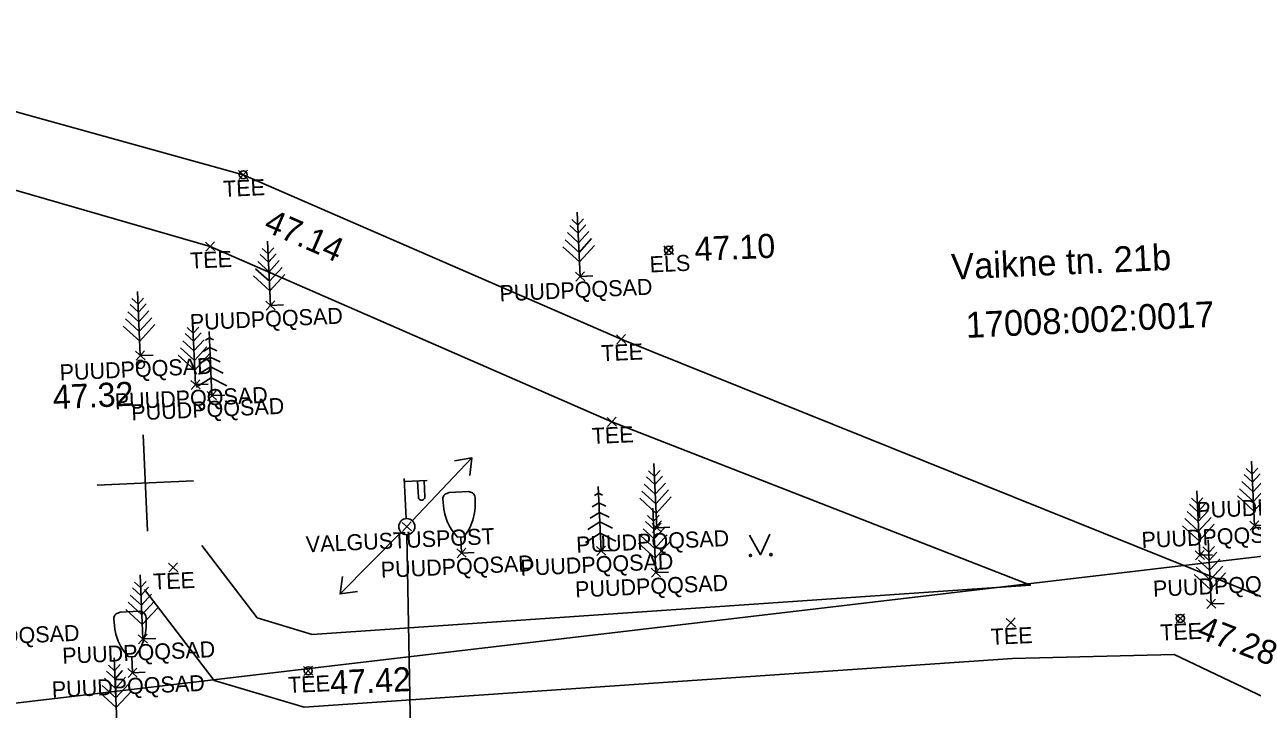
# Model space of a CAD drawing. Extents: x 642239 to 642427, y 6455849 to 6456008.
# Drawn here: x 642288.85 to 642327, y 6455945.15 to 6455966.44 of the extents above; entities that cross this region are included whole.
import ezdxf

# ---------------------------------------------------------------- set-up
doc = ezdxf.new("R2010")
doc.units = 0
for name, color, linetype in [('Level 1', 7, 'Continuous'), ('Level 12', 7, 'Continuous'), ('Level 15', 7, 'Continuous'), ('Level 17', 7, 'Continuous'), ('Level 18', 7, 'Continuous'), ('Level 19', 7, 'Continuous'), ('Level 20', 7, 'Continuous'), ('Level 22', 7, 'Continuous'), ('Level 23', 7, 'Continuous'), ('Level 7', 7, 'Continuous'), ('Level 8', 7, 'Continuous'), ('Level 9', 7, 'Continuous')]:
    doc.layers.add(name, color=color, linetype=linetype)

# ---------------------------------------------------------------- blocks, each defined once
blk = doc.blocks.new('BD')
at = {"layer": 'Level 1'}
for p, q in [((0, 0), (0, 200)), ((0, 180), (-12.6, 173)), ((0, 180), (12.6, 173)), ((0, 120), (-29.8, 103.4)), ((0, 150), (-21.2, 138.2)), ((0, 150), (21.2, 138.2)), ((0, 120), (29.8, 103.4)), ((0, 90), (-38.4, 68.7)), ((0, 90), (38.4, 68.7)), ((0, 55), (-47.5, 28.6)), ((0, 55), (47.5, 28.6)), ((40, 0), (0, 0))]:
    blk.add_line(p, q, dxfattribs=at)
blk = doc.blocks.new('BM')
at = {"layer": 'Level 1'}
for points in [[(40, 0), (0, 0), (0, 200)], [(24.9, 159.9), (0, 135), (-24.9, 159.9)], [(18.1, 178.1), (0, 160), (-18.1, 178.1)], [(41.1, 116.1), (0, 75), (-41.1, 116.1)], [(33, 138), (0, 105), (-33, 138)], [(49.2, 94.2), (0, 45), (-49.2, 94.2)]]:
    blk.add_lwpolyline(points, dxfattribs=at)
blk = doc.blocks.new('LP1')
at = {"layer": 'Level 1'}
for points in [[(-1, 25), (-1, 150)], [(-1, 140), (70, 140)], [(40, 140), (40, 90)], [(60, 90), (60, 140)]]:
    blk.add_lwpolyline(points, dxfattribs=at)
blk.add_circle((0, 0), 25, dxfattribs=at)
blk.add_arc((50, 90), 10, 180, 0, dxfattribs=at)
blk = doc.blocks.new('BK')
at = {"layer": 'Level 1'}
blk.add_lwpolyline([(30, 190), (42.8, 185), (46.8, 181.3), (49.8, 174.2), (50, 170), (48.5, 138.1), (46.1, 122.5), (40, 100), (32.3, 82.5), (25.8, 71.3), (10, 50), (-10, 50), (-25.8, 71.3), (-32.3, 82.5), (-40, 100), (-46.1, 122.5), (-48.5, 138.1), (-50, 170), (-49.8, 174.2), (-46.8, 181.3), (-42.8, 185), (-30, 190), (30, 190)], close=True, dxfattribs=at)
blk.add_lwpolyline([(40, 0), (0, 0), (0, 50)], dxfattribs=at)
blk = doc.blocks.new('SC65816')
at = {"layer": 'Level 1'}
for p, q in [((-14, -14), (14, 14)), ((-14, 14), (14, -14))]:
    blk.add_line(p, q, dxfattribs=at)
blk = doc.blocks.new('NOOL')
at = {"layer": 'Level 1'}
for points in [[(0, 0), (270, 0)], [(226.1, 33.1), (270, 0), (226.1, -33.1)]]:
    blk.add_lwpolyline(points, dxfattribs=at)
blk = doc.blocks.new('RIST')
at = {"layer": 'Level 1'}
for points in [[(0, 150), (0, -150)], [(-150, 0), (150, 0)]]:
    blk.add_lwpolyline(points, dxfattribs=at)
blk = doc.blocks.new('KMURU')
at = {"layer": 'Level 1'}
for points in [[(-31.8, 62.8), (0, 0), (31.8, 62.8)], [(0, 0), (0, 0)]]:
    blk.add_lwpolyline(points, dxfattribs=at)
for centre in [(-31.8, -0.8), (31.8, -0.8)]:
    blk.add_circle(centre, 3.45, dxfattribs=at)

msp = doc.modelspace()

# ---------------------------------------------------------------- linework, layer by layer
at = {"layer": 'Level 12'}
msp.add_lwpolyline([(642300.727, 6455950.585), (642300.953, 6455938.364), (642302.677, 6455930.046), (642302.344, 6455929.862)], dxfattribs=at)
at = {"layer": 'Level 15'}
for points in [[(642410.523, 6455963.357), (642407.928, 6455962.658), (642391.665, 6455960.705), (642378.819, 6455957.962), (642359.865, 6455955.711), (642356.303, 6455954.768), (642348.345, 6455950.43), (642340.756, 6455948.251), (642336.097, 6455947.742), (642333.439, 6455947.449), (642330.693, 6455947.435), (642329.896, 6455947.608), (642307.389, 6455956.663), (642295.643, 6455961.771), (642282.753, 6455965.342)], [(642284.824, 6455962.369), (642294.616, 6455959.542), (642307.098, 6455954.091), (642320.1, 6455949.015), (642320.1, 6455949.015), (642297.788, 6455947.485), (642296.078, 6455947.996), (642294.355, 6455950.246)], [(642410.784, 6455958.595), (642408.059, 6455959.001), (642404.876, 6455959.046), (642391.925, 6455958.409), (642379.211, 6455955.437), (642360.392, 6455953.159), (642357.11, 6455952.216), (642349.128, 6455948.264), (642341.055, 6455945.83), (642336.291, 6455945.292), (642330.499, 6455945.009), (642328.008, 6455945.226), (642328.008, 6455945.226), (642324.567, 6455946.858)], [(642324.567, 6455946.858), (642319.549, 6455946.732), (642297.535, 6455945.222), (642294.742, 6455946.058), (642292.577, 6455948.884)]]:
    msp.add_lwpolyline(points, dxfattribs=at)
at = {"layer": 'Level 17'}
msp.add_lwpolyline([(642269.287, 6455979.845), (642269.002, 6455975.518), (642276.153, 6455943.889), (642362.217, 6455954.029), (642360.751, 6455964.423), (642403.574, 6455970.805), (642403.404, 6455948.447), (642351.197, 6455939.954), (642310.038, 6455935.528), (642278.799, 6455932.187)], dxfattribs=at)
at = {"layer": 'Level 20'}
for centre in [(642295.643, 6455961.771), (642308.862, 6455959.422), (642292.448, 6455955.878), (642324.76, 6455947.983), (642297.662, 6455946.354)]:
    msp.add_circle(centre, 0.125, dxfattribs=at)

# ---------------------------------------------------------------- block references
at = {"layer": 'Level 15', "xscale": 0.009999011356682092, "yscale": 0.00999901135668209, "rotation": 2.564140447406927}
for p in [(642295.643, 6455961.771), (642294.616, 6455959.542), (642307.389, 6455956.663), (642307.098, 6455954.091), (642293.466, 6455949.565), (642324.76, 6455947.983), (642319.496, 6455947.851), (642297.662, 6455946.354)]:
    msp.add_blockref('SC65816', p, dxfattribs=at)
at = {"layer": 'Level 18', "xscale": 0.009999011356682092, "yscale": 0.00999901135668209, "rotation": 2.564140447406927}
msp.add_blockref('KMURU', (642311.72, 6455949.96), dxfattribs=at)
at = {"layer": 'Level 19', "xscale": 0.009999011356682092, "yscale": 0.00999901135668209, "rotation": 2.564140447406927}
for p in [(642306.11, 6455958.61), (642296.49, 6455957.71), (642292.444, 6455956.15), (642294.157, 6455955.248), (642294.67, 6455954.906), (642300.724, 6455950.835), (642308.494, 6455950.796), (642327.066, 6455950.869), (642302.422, 6455950.015), (642306.761, 6455950.08), (642325.363, 6455949.945), (642308.461, 6455949.406), (642325.719, 6455948.432), (642292.525, 6455947.343), (642292.2, 6455946.295)]:
    msp.add_blockref('SC65816', p, dxfattribs=at)
at = {"layer": 'Level 22', "xscale": 0.009999011356682092, "yscale": 0.00999901135668209, "rotation": 2.564140447406927}
msp.add_blockref('RIST', (642292.597, 6455952.193), dxfattribs=at)
at = {"layer": 'Level 7', "xscale": 0.009999011356682092, "yscale": 0.00999901135668209, "rotation": 2.564140447406927}
for name, p in [('BM', (642306.11, 6455958.61)), ('BM', (642296.49, 6455957.71)), ('BM', (642292.444, 6455956.15)), ('BM', (642294.157, 6455955.248)), ('BD', (642294.67, 6455954.906)), ('BM', (642308.494, 6455950.796)), ('BM', (642327.066, 6455950.869)), ('BK', (642302.422, 6455950.015)), ('BD', (642306.761, 6455950.08)), ('BM', (642325.363, 6455949.945)), ('BM', (642308.461, 6455949.406)), ('BM', (642325.719, 6455948.432)), ('BM', (642292.525, 6455947.343)), ('BK', (642292.2, 6455946.295)), ('BM', (642291.718, 6455944.76))]:
    msp.add_blockref(name, p, dxfattribs=at)
at = {"layer": 'Level 8', "xscale": 0.009999011356682092, "yscale": 0.00999901135668209, "rotation": 2.564140447406927}
msp.add_blockref('LP1', (642300.724, 6455950.835), dxfattribs=at)
at = {"layer": 'Level 9'}
for name, p, xscale, yscale, rotation in [('SC65816', (642308.862, 6455959.422), 0.009999011356682092, 0.00999901135668209, 2.564140447406927), ('NOOL', (642300.891, 6455951.012), 0.009999011356682092, 0.00999901135668209, 46.53471988084429), ('NOOL', (642300.551, 6455950.661), 0.00999901135668209, 0.009999011356682092, -134.7003232503148)]:
    msp.add_blockref(name, p, dxfattribs=dict(at, xscale=xscale, yscale=yscale, rotation=rotation))

# ---------------------------------------------------------------- texts
at = {"layer": 'Level 17'}
for s, p in [('Vaikne tn. 21b', (642317.659, 6455958.51)), ('17008:002:0017', (642318.109, 6455956.699))]:
    msp.add_text(s, height=0.79992, rotation=2.5641, dxfattribs=at).set_placement(p)
at = {"layer": 'Level 20'}
for s, rotation, p in [('47.14', 336.4253, (642296.242, 6455960.042)), ('47.10', 2.5641, (642309.681, 6455959.083)), ('47.32', 2.5641, (642289.74, 6455954.483)), ('47.28', 338.9925, (642325.242, 6455947.396)), ('47.42', 2.5641, (642298.359, 6455945.614))]:
    msp.add_text(s, height=0.7499, rotation=rotation, dxfattribs=at).set_placement(p)
at = {"layer": 'Level 23'}
for s, height, p in [('TEE', 0.5, (642295.027, 6455961.081)), ('TEE', 0.5, (642294, 6455958.851)), ('ELS', 0.5, (642308.281, 6455958.733)), ('PUUDPQQSAD', 0.5, (642303.615, 6455957.835)), ('PUUDPQQSAD', 0.5, (642293.995, 6455956.935)), ('TEE', 0.5, (642306.773, 6455955.973)), ('PUUDPQQSAD', 0.5, (642289.949, 6455955.375)), ('PUUDPQQSAD', 0.5, (642291.662, 6455954.473)), ('PUUDPQQSAD', 0.5, (642292.175, 6455954.131)), ('TEE', 0.5, (642306.481, 6455953.401)), ('PUUDPQQSAD', 0.5, (642325.269, 6455951.092)), ('VALGUSTUSPOST', 0.49995, (642297.598, 6455950.032)), ('PUUDPQQSAD', 0.5, (642323.566, 6455950.168)), ('PUUDPQQSAD', 0.5, (642305.999, 6455950.021)), ('PUUDPQQSAD', 0.5, (642304.266, 6455949.305)), ('PUUDPQQSAD', 0.5, (642299.927, 6455949.241)), ('TEE', 0.5, (642292.85, 6455948.874)), ('PUUDPQQSAD', 0.5, (642305.966, 6455948.631)), ('PUUDPQQSAD', 0.5, (642323.922, 6455948.655)), ('PUUDPQQSAD', 0.5, (642285.813, 6455947.077)), ('TEE', 0.5, (642318.88, 6455947.16)), ('TEE', 0.5, (642324.144, 6455947.292)), ('PUUDPQQSAD', 0.5, (642290.03, 6455946.569)), ('PUUDPQQSAD', 0.5, (642289.705, 6455945.52)), ('TEE', 0.5, (642297.046, 6455945.663))]:
    msp.add_text(s, height=height, rotation=2.5641, dxfattribs=at).set_placement(p)

doc.saveas('drawing.dxf')
